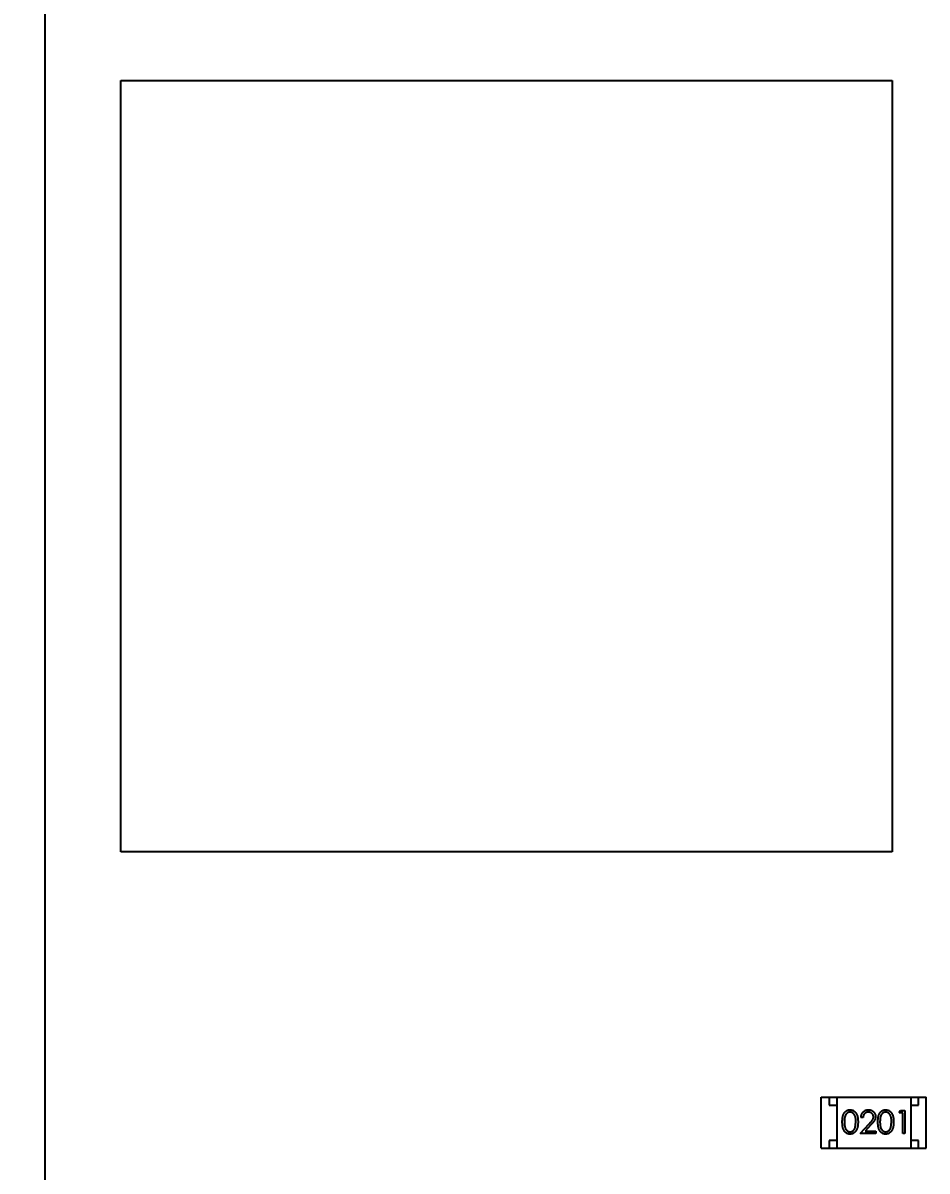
# Model space of a CAD drawing. Header units: inches. Extents: x -3.8 to 68.3, y -16.6 to 35.1.
# Drawn here: x 17.4 to 23.26, y 1.57 to 9.01 of the extents above; entities that cross this region are included whole.
import ezdxf

# ---------------------------------------------------------------- set-up
doc = ezdxf.new("R2010")
doc.units = ezdxf.units.IN
doc.header["$LTSCALE"] = 1.21
doc.header["$MEASUREMENT"] = 0
doc.header["$PDMODE"] = 3
doc.header["$PDSIZE"] = 0.3125
doc.layers.get('0').update_dxf_attribs({"linetype": 'CONTINUOUS'})
doc.layers.get('Defpoints').update_dxf_attribs({"linetype": 'CONTINUOUS'})
doc.layers.add('DIM', color=3, linetype='CONTINUOUS')
doc.styles.get("Standard").update_dxf_attribs({"font": 'txt', "width": 0.8})
doc.dimstyles.get("Standard").update_dxf_attribs({"dimtxt": 0.15625, "dimasz": 0.1875, "dimexe": 0.125, "dimexo": 0.0625, "dimgap": 0.09, "dimtad": 0, "dimtih": 1, "dimtoh": 1, "dimzin": 4, "dimdsep": 46, "dimtxsty": 'STANDARD', "dimblk": '_FILLED', "dimblk1": '_FILLED', "dimblk2": '_FILLED', "dimcen": 0.09, "dimazin": 1, "dimtp": 0.01, "dimtm": 0.01, "dimtfac": 1, "dimtofl": 0, "dimtmove": 0, "dimatfit": 3, "dimldrblk": '_FILLED', "dimfxl": 1, "dimtolj": 1, "dimtzin": 4, "dimarcsym": 0})

# ---------------------------------------------------------------- blocks, each defined once
blk = doc.blocks.new('_FILLED')
at = {"color": 0, "linetype": 'ByBlock'}
blk.add_solid([(0, 0), (-1, 0.1667), (-1, -0.1667)], dxfattribs=at)
blk = doc.blocks.new('*D4')
at = {"layer": 'Defpoints', "color": 0}
for p in [(17.5388, 10.4174), (25.5208, 10.4191), (25.5208, -5.2132)]:
    blk.add_point(p, dxfattribs=at)
at = {"layer": 'DIM', "color": 0, "lineweight": -2}
for p, q in [((17.5388, 10.3549), (17.5388, -5.3382)), ((25.5208, 10.3566), (25.5208, -5.3382)), ((18.5388, -5.2132), (20.2398, -5.2132)), ((24.5208, -5.2132), (22.8198, -5.2132))]:
    blk.add_line(p, q, dxfattribs=at)
at = {"layer": 'DIM', "color": 0, "lineweight": -2, "rotation": 180}
blk.add_blockref('_FILLED', (17.5388, -5.2132), dxfattribs=at)
at = {"layer": 'DIM', "color": 0, "lineweight": -2}
blk.add_blockref('_FILLED', (25.5208, -5.2132), dxfattribs=at)
at = {"layer": 'DIM', "color": 0, "insert": (21.5298, -5.2132), "char_height": 1, "attachment_point": 5}
blk.add_mtext('\\A1;7.98', dxfattribs=at)
blk = doc.blocks.new('*D7')
at = {"layer": 'Defpoints', "color": 0}
for p in [(13.5249, 20.1472), (6.8898, -3.3493), (29.5392, -3.3493)]:
    blk.add_point(p, dxfattribs=at)
at = {"layer": 'DIM', "color": 0, "lineweight": -2}
for p, q in [((13.4624, 20.1472), (6.7648, 20.1472)), ((6.8898, 19.1472), (6.8898, 10.0223)), ((6.8898, -2.3493), (6.8898, 6.7756)), ((29.4767, -3.3493), (6.7648, -3.3493))]:
    blk.add_line(p, q, dxfattribs=at)
for p, rotation in [((6.8898, 20.1472), 90), ((6.8898, -3.3493), 270)]:
    blk.add_blockref('_FILLED', p, dxfattribs=dict(at, rotation=rotation))
at = {"layer": 'DIM', "color": 0, "insert": (6.8898, 8.3989), "char_height": 1, "attachment_point": 5, "rotation": 90}
blk.add_mtext('\\A1;23.50', dxfattribs=at)

msp = doc.modelspace()

# ---------------------------------------------------------------- linework, layer by layer
at = {"color": 7, "linetype": 'Continuous'}
for p, q in [((18.0316, 8.6396), (23.0316, 8.6406)), ((18.0326, 3.6396), (18.0316, 8.6396)), ((23.0316, 8.6406), (23.0326, 3.6406)), ((23.0326, 3.6406), (18.0326, 3.6396)), ((22.5731, 2.049), (23.2531, 2.0491)), ((22.5731, 1.719), (22.5731, 2.049)), ((22.6231, 2.049), (22.6231, 1.999)), ((22.6731, 2.049), (22.6731, 1.719)), ((23.1531, 2.0491), (23.1531, 1.7191)), ((23.2031, 1.9991), (23.2031, 2.0491)), ((23.2531, 1.7191), (23.2531, 2.0491)), ((22.6231, 1.999), (22.6731, 1.999)), ((23.0784, 1.949), (23.0872, 1.9644)), ((23.1014, 1.949), (23.0784, 1.949)), ((23.0872, 1.9644), (23.1149, 1.9644)), ((23.1015, 1.8144), (23.1014, 1.949)), ((23.1149, 1.9644), (23.1149, 1.8144)), ((23.1531, 1.9991), (23.2031, 1.9991)), ((22.7919, 1.8516), (22.7976, 1.8893)), ((22.8245, 1.8143), (22.8827, 1.8764)), ((22.8437, 1.9182), (22.8303, 1.9182)), ((22.8942, 1.8698), (22.8567, 1.8297)), ((23.0227, 1.8517), (23.0284, 1.8894)), ((22.9265, 1.8143), (22.8245, 1.8143)), ((22.8567, 1.8297), (22.9265, 1.8297)), ((22.9265, 1.8297), (22.9265, 1.8143)), ((23.1149, 1.8144), (23.1015, 1.8144)), ((22.5731, 1.719), (23.2531, 1.7191)), ((22.6731, 1.769), (22.6231, 1.769)), ((22.6231, 1.769), (22.6231, 1.719)), ((23.2031, 1.7691), (23.1531, 1.7691)), ((23.2031, 1.7191), (23.2031, 1.7691))]:
    msp.add_line(p, q, dxfattribs=at)
for points, knots in [([(22.7091, 1.8892), (22.7092, 1.8916), (22.7092, 1.8963), (22.7095, 1.9031), (22.71, 1.9095), (22.7107, 1.9155), (22.7115, 1.921), (22.7126, 1.9261), (22.7139, 1.9308), (22.7154, 1.9351), (22.7171, 1.9391), (22.7189, 1.9428), (22.7209, 1.9462), (22.7231, 1.9495), (22.7254, 1.9524), (22.7278, 1.9551), (22.7305, 1.9576), (22.7333, 1.9598), (22.7363, 1.9617), (22.7393, 1.9635), (22.7424, 1.9649), (22.7456, 1.9661), (22.7489, 1.967), (22.7523, 1.9677), (22.7558, 1.9681), (22.7581, 1.9681), (22.7593, 1.9682)], [0, 0, 0, 0, 0.068595, 0.133246, 0.194313, 0.251279, 0.304513, 0.354235, 0.400481, 0.443411, 0.484015, 0.523252, 0.561042, 0.5979, 0.633518, 0.668314, 0.702496, 0.736685, 0.770293, 0.803437, 0.835913, 0.86846, 0.900847, 0.933467, 0.966258, 1, 1, 1, 1]), ([(22.7597, 1.9528), (22.7581, 1.9527), (22.7547, 1.9525), (22.7498, 1.9513), (22.7451, 1.9491), (22.7414, 1.9468), (22.7385, 1.9445), (22.7365, 1.9426), (22.7346, 1.9405), (22.7329, 1.9381), (22.7313, 1.9356), (22.7298, 1.9329), (22.7284, 1.93), (22.7272, 1.9269), (22.7261, 1.9235), (22.7252, 1.9197), (22.7243, 1.9156), (22.7237, 1.9111), (22.7232, 1.9062), (22.7229, 1.9009), (22.7226, 1.8952), (22.7226, 1.8913), (22.7226, 1.8893)], [0, 0, 0, 0, 0.060387, 0.120883, 0.182755, 0.247811, 0.281299, 0.315088, 0.349702, 0.384857, 0.420966, 0.458511, 0.497175, 0.537602, 0.580503, 0.627468, 0.678388, 0.733983, 0.793747, 0.857714, 0.926698, 1, 1, 1, 1]), ([(22.7593, 1.9682), (22.7605, 1.9681), (22.7628, 1.9681), (22.7663, 1.9677), (22.7698, 1.967), (22.7731, 1.9661), (22.7764, 1.9649), (22.7795, 1.9635), (22.7826, 1.9618), (22.7856, 1.9598), (22.7885, 1.9575), (22.7912, 1.955), (22.7938, 1.9522), (22.7962, 1.9492), (22.7984, 1.9459), (22.8005, 1.9424), (22.8024, 1.9385), (22.8043, 1.9344), (22.8059, 1.93), (22.8073, 1.9253), (22.8084, 1.9202), (22.8094, 1.9147), (22.8101, 1.9088), (22.8107, 1.9026), (22.811, 1.8961), (22.811, 1.8916), (22.8111, 1.8893)], [0, 0, 0, 0, 0.033788, 0.067194, 0.099862, 0.132567, 0.165151, 0.197913, 0.231319, 0.265083, 0.299255, 0.334399, 0.369943, 0.406284, 0.444064, 0.482998, 0.523354, 0.565537, 0.609613, 0.656391, 0.705885, 0.758325, 0.813832, 0.872795, 0.934722, 1, 1, 1, 1]), ([(22.7976, 1.8893), (22.7976, 1.8911), (22.7975, 1.8947), (22.7974, 1.8998), (22.7969, 1.9047), (22.7964, 1.9094), (22.7956, 1.9138), (22.7948, 1.918), (22.7938, 1.9219), (22.7926, 1.9255), (22.7913, 1.929), (22.7898, 1.9321), (22.7883, 1.9351), (22.7866, 1.9378), (22.7848, 1.9403), (22.7828, 1.9425), (22.7808, 1.9445), (22.7779, 1.9468), (22.7742, 1.9491), (22.7695, 1.9513), (22.7646, 1.9525), (22.7614, 1.9527), (22.7597, 1.9528)], [0, 0, 0, 0, 0.065681, 0.128486, 0.188175, 0.245106, 0.299448, 0.350823, 0.399942, 0.446672, 0.491255, 0.533376, 0.573853, 0.612526, 0.649597, 0.685532, 0.720106, 0.753838, 0.818925, 0.880493, 0.940311, 1, 1, 1, 1]), ([(22.8303, 1.9182), (22.8304, 1.92), (22.8305, 1.9235), (22.8314, 1.9286), (22.8325, 1.9335), (22.8341, 1.9381), (22.8362, 1.9425), (22.8386, 1.9467), (22.8415, 1.9506), (22.8447, 1.9542), (22.8483, 1.9575), (22.8521, 1.9603), (22.8561, 1.9627), (22.8603, 1.9648), (22.8648, 1.9663), (22.8694, 1.9674), (22.8742, 1.9681), (22.8775, 1.9681), (22.8792, 1.9682)], [0, 0, 0, 0, 0.068791, 0.135103, 0.198979, 0.261904, 0.323495, 0.385195, 0.446969, 0.509765, 0.572251, 0.633405, 0.693251, 0.752583, 0.812579, 0.873275, 0.93555, 1, 1, 1, 1]), ([(22.8785, 1.9528), (22.8773, 1.9528), (22.875, 1.9527), (22.8716, 1.9523), (22.8684, 1.9516), (22.8653, 1.9506), (22.8624, 1.9493), (22.8596, 1.9477), (22.857, 1.9459), (22.8546, 1.9437), (22.8523, 1.9414), (22.8503, 1.9387), (22.8486, 1.9359), (22.847, 1.9328), (22.8458, 1.9294), (22.8449, 1.9259), (22.8441, 1.9221), (22.8439, 1.9195), (22.8437, 1.9182)], [0, 0, 0, 0, 0.064439, 0.126547, 0.186887, 0.245878, 0.304041, 0.362191, 0.420976, 0.48066, 0.5406, 0.600689, 0.661936, 0.724443, 0.789038, 0.856314, 0.926352, 1, 1, 1, 1]), ([(22.9111, 1.9224), (22.911, 1.9234), (22.911, 1.9254), (22.9105, 1.9284), (22.9098, 1.9313), (22.9088, 1.934), (22.9074, 1.9366), (22.9058, 1.9392), (22.9038, 1.9416), (22.9016, 1.9439), (22.8992, 1.9459), (22.8967, 1.9478), (22.894, 1.9493), (22.8911, 1.9506), (22.8882, 1.9516), (22.8851, 1.9523), (22.8818, 1.9527), (22.8796, 1.9528), (22.8785, 1.9528)], [0, 0, 0, 0, 0.061965, 0.122122, 0.180988, 0.239933, 0.299906, 0.359989, 0.421776, 0.486576, 0.551535, 0.615018, 0.677259, 0.73973, 0.80305, 0.866495, 0.931973, 1, 1, 1, 1]), ([(22.8792, 1.9682), (22.8808, 1.9681), (22.8841, 1.9681), (22.8888, 1.9674), (22.8933, 1.9664), (22.8975, 1.965), (22.9015, 1.9631), (22.9053, 1.9608), (22.9088, 1.9581), (22.912, 1.955), (22.915, 1.9516), (22.9175, 1.948), (22.9197, 1.9443), (22.9215, 1.9405), (22.9228, 1.9365), (22.9238, 1.9323), (22.9244, 1.928), (22.9245, 1.9251), (22.9245, 1.9236)], [0, 0, 0, 0, 0.069475, 0.136517, 0.200789, 0.26383, 0.325735, 0.387291, 0.449509, 0.512968, 0.576275, 0.63758, 0.697903, 0.757172, 0.816599, 0.876653, 0.93729, 1, 1, 1, 1]), ([(22.9399, 1.8893), (22.9399, 1.8917), (22.9399, 1.8964), (22.9403, 1.9032), (22.9408, 1.9096), (22.9414, 1.9155), (22.9423, 1.9211), (22.9434, 1.9262), (22.9447, 1.9309), (22.9462, 1.9352), (22.9478, 1.9391), (22.9497, 1.9429), (22.9517, 1.9463), (22.9538, 1.9495), (22.9562, 1.9525), (22.9586, 1.9552), (22.9613, 1.9576), (22.9641, 1.9599), (22.9671, 1.9618), (22.9701, 1.9635), (22.9732, 1.965), (22.9764, 1.9661), (22.9797, 1.9671), (22.9831, 1.9677), (22.9865, 1.9682), (22.9889, 1.9682), (22.99, 1.9682)], [0, 0, 0, 0, 0.068595, 0.133246, 0.194313, 0.251279, 0.304513, 0.354235, 0.400481, 0.443411, 0.484015, 0.523252, 0.561042, 0.5979, 0.633518, 0.668314, 0.702496, 0.736685, 0.770293, 0.803437, 0.835913, 0.86846, 0.900847, 0.933467, 0.966258, 1, 1, 1, 1]), ([(22.9905, 1.9528), (22.9888, 1.9527), (22.9855, 1.9526), (22.9806, 1.9513), (22.9759, 1.9492), (22.9722, 1.9468), (22.9693, 1.9446), (22.9673, 1.9426), (22.9654, 1.9405), (22.9637, 1.9382), (22.962, 1.9357), (22.9605, 1.933), (22.9592, 1.9301), (22.9579, 1.927), (22.9568, 1.9235), (22.9559, 1.9198), (22.9551, 1.9157), (22.9545, 1.9111), (22.954, 1.9062), (22.9536, 1.9009), (22.9534, 1.8953), (22.9534, 1.8914), (22.9534, 1.8894)], [0, 0, 0, 0, 0.060387, 0.120883, 0.182755, 0.247811, 0.281299, 0.315088, 0.349702, 0.384857, 0.420966, 0.458511, 0.497175, 0.537602, 0.580503, 0.627468, 0.678388, 0.733983, 0.793747, 0.857714, 0.926698, 1, 1, 1, 1]), ([(22.99, 1.9682), (22.9912, 1.9682), (22.9936, 1.9681), (22.9971, 1.9677), (23.0005, 1.9671), (23.0039, 1.9661), (23.0071, 1.965), (23.0103, 1.9635), (23.0134, 1.9618), (23.0164, 1.9598), (23.0193, 1.9576), (23.022, 1.9551), (23.0245, 1.9523), (23.027, 1.9493), (23.0292, 1.946), (23.0313, 1.9424), (23.0332, 1.9386), (23.0351, 1.9345), (23.0366, 1.9301), (23.0381, 1.9253), (23.0392, 1.9202), (23.0402, 1.9147), (23.0409, 1.9089), (23.0415, 1.9027), (23.0417, 1.8961), (23.0418, 1.8916), (23.0418, 1.8893)], [0, 0, 0, 0, 0.033788, 0.067194, 0.099862, 0.132567, 0.165151, 0.197913, 0.231319, 0.265083, 0.299255, 0.334399, 0.369943, 0.406284, 0.444064, 0.482998, 0.523354, 0.565537, 0.609613, 0.656391, 0.705885, 0.758325, 0.813832, 0.872795, 0.934722, 1, 1, 1, 1]), ([(23.0284, 1.8894), (23.0283, 1.8912), (23.0283, 1.8947), (23.0281, 1.8999), (23.0277, 1.9048), (23.0272, 1.9094), (23.0264, 1.9138), (23.0256, 1.918), (23.0245, 1.9219), (23.0234, 1.9256), (23.0221, 1.929), (23.0206, 1.9322), (23.019, 1.9351), (23.0174, 1.9379), (23.0156, 1.9403), (23.0136, 1.9426), (23.0115, 1.9446), (23.0087, 1.9468), (23.0049, 1.9492), (23.0003, 1.9513), (22.9954, 1.9526), (22.9921, 1.9527), (22.9905, 1.9528)], [0, 0, 0, 0, 0.065681, 0.128486, 0.188175, 0.245106, 0.299448, 0.350823, 0.399942, 0.446672, 0.491255, 0.533376, 0.573853, 0.612526, 0.649597, 0.685532, 0.720106, 0.753838, 0.818925, 0.880493, 0.940311, 1, 1, 1, 1]), ([(22.7593, 1.8105), (22.7581, 1.8105), (22.7558, 1.8105), (22.7523, 1.8109), (22.749, 1.8116), (22.7457, 1.8125), (22.7425, 1.8136), (22.7394, 1.8151), (22.7364, 1.8168), (22.7335, 1.8187), (22.7307, 1.8209), (22.728, 1.8233), (22.7256, 1.8261), (22.7233, 1.829), (22.7211, 1.8322), (22.7191, 1.8357), (22.7172, 1.8394), (22.7155, 1.8434), (22.714, 1.8478), (22.7127, 1.8525), (22.7116, 1.8576), (22.7107, 1.8632), (22.71, 1.8691), (22.7095, 1.8755), (22.7092, 1.8822), (22.7092, 1.8869), (22.7091, 1.8892)], [0, 0, 0, 0, 0.033787, 0.066622, 0.099285, 0.131361, 0.163585, 0.196104, 0.228902, 0.262158, 0.295991, 0.330218, 0.36506, 0.400951, 0.43762, 0.475708, 0.515381, 0.556414, 0.599765, 0.646424, 0.696431, 0.749782, 0.806573, 0.867436, 0.931887, 1, 1, 1, 1]), ([(22.7226, 1.8893), (22.7226, 1.8873), (22.7226, 1.8834), (22.7229, 1.8778), (22.7232, 1.8725), (22.7237, 1.8676), (22.7244, 1.8631), (22.7251, 1.8589), (22.7261, 1.8552), (22.7271, 1.8518), (22.7284, 1.8487), (22.7297, 1.8458), (22.7312, 1.843), (22.7328, 1.8405), (22.7346, 1.8382), (22.7365, 1.8361), (22.7386, 1.8342), (22.7414, 1.8319), (22.7452, 1.8295), (22.7499, 1.8274), (22.7548, 1.8261), (22.7581, 1.8259), (22.7598, 1.8259)], [0, 0, 0, 0, 0.072951, 0.141584, 0.205926, 0.265301, 0.320597, 0.371817, 0.41879, 0.461699, 0.502134, 0.540804, 0.578181, 0.614297, 0.649678, 0.684299, 0.718359, 0.752081, 0.817652, 0.879722, 0.939966, 1, 1, 1, 1]), ([(22.8111, 1.8893), (22.811, 1.887), (22.811, 1.8825), (22.8107, 1.876), (22.8101, 1.8698), (22.8095, 1.864), (22.8085, 1.8585), (22.8073, 1.8534), (22.806, 1.8487), (22.8044, 1.8443), (22.8026, 1.8402), (22.8007, 1.8364), (22.7986, 1.8329), (22.7964, 1.8296), (22.794, 1.8265), (22.7913, 1.8237), (22.7886, 1.8212), (22.7857, 1.8189), (22.7827, 1.817), (22.7796, 1.8152), (22.7764, 1.8138), (22.7732, 1.8126), (22.7698, 1.8116), (22.7664, 1.811), (22.7629, 1.8105), (22.7605, 1.8105), (22.7593, 1.8105)], [0, 0, 0, 0, 0.065063, 0.126773, 0.185516, 0.240765, 0.29298, 0.34225, 0.388919, 0.432776, 0.474628, 0.514775, 0.553606, 0.591426, 0.628028, 0.663804, 0.698984, 0.733591, 0.767628, 0.801208, 0.834264, 0.866981, 0.89972, 0.932702, 0.966176, 1, 1, 1, 1]), ([(22.8827, 1.8764), (22.8841, 1.8779), (22.8868, 1.8807), (22.8907, 1.8849), (22.8941, 1.8887), (22.8972, 1.8923), (22.8999, 1.8956), (22.9022, 1.8985), (22.9041, 1.9012), (22.9062, 1.9043), (22.9081, 1.9081), (22.9098, 1.9127), (22.9109, 1.9175), (22.911, 1.9208), (22.9111, 1.9224)], [0, 0, 0, 0, 0.110803, 0.212829, 0.306101, 0.390647, 0.466924, 0.534481, 0.593587, 0.644557, 0.7362, 0.825024, 0.911986, 1, 1, 1, 1]), ([(22.9245, 1.9236), (22.9244, 1.9215), (22.9243, 1.9174), (22.9231, 1.9113), (22.9212, 1.9054), (22.9188, 1.9006), (22.9165, 1.8968), (22.9144, 1.8937), (22.9119, 1.8903), (22.9091, 1.8867), (22.9059, 1.8828), (22.9023, 1.8786), (22.8984, 1.8743), (22.8956, 1.8713), (22.8942, 1.8698)], [0, 0, 0, 0, 0.098702, 0.195672, 0.292422, 0.391343, 0.444462, 0.504229, 0.570352, 0.642546, 0.722288, 0.807921, 0.90047, 1, 1, 1, 1]), ([(22.9901, 1.8105), (22.9889, 1.8105), (22.9866, 1.8106), (22.9831, 1.811), (22.9797, 1.8116), (22.9765, 1.8126), (22.9733, 1.8137), (22.9702, 1.8151), (22.9672, 1.8168), (22.9642, 1.8187), (22.9615, 1.8209), (22.9588, 1.8234), (22.9563, 1.8261), (22.954, 1.8291), (22.9518, 1.8323), (22.9498, 1.8357), (22.948, 1.8395), (22.9463, 1.8435), (22.9448, 1.8478), (22.9434, 1.8525), (22.9424, 1.8577), (22.9415, 1.8632), (22.9408, 1.8691), (22.9403, 1.8755), (22.94, 1.8823), (22.9399, 1.8869), (22.9399, 1.8893)], [0, 0, 0, 0, 0.033787, 0.066622, 0.099285, 0.131361, 0.163585, 0.196104, 0.228902, 0.262158, 0.295991, 0.330218, 0.36506, 0.400951, 0.43762, 0.475708, 0.515381, 0.556414, 0.599765, 0.646424, 0.696431, 0.749782, 0.806573, 0.867436, 0.931887, 1, 1, 1, 1]), ([(22.9534, 1.8894), (22.9534, 1.8874), (22.9534, 1.8835), (22.9536, 1.8778), (22.954, 1.8725), (22.9545, 1.8676), (22.9551, 1.8631), (22.9559, 1.859), (22.9568, 1.8552), (22.9579, 1.8518), (22.9592, 1.8487), (22.9605, 1.8458), (22.962, 1.8431), (22.9636, 1.8406), (22.9654, 1.8383), (22.9673, 1.8361), (22.9693, 1.8342), (22.9722, 1.8319), (22.976, 1.8295), (22.9807, 1.8275), (22.9856, 1.8261), (22.9889, 1.826), (22.9905, 1.8259)], [0, 0, 0, 0, 0.072951, 0.141584, 0.205926, 0.265301, 0.320597, 0.371817, 0.41879, 0.461699, 0.502134, 0.540804, 0.578181, 0.614297, 0.649678, 0.684299, 0.718359, 0.752081, 0.817652, 0.879722, 0.939966, 1, 1, 1, 1]), ([(23.0418, 1.8893), (23.0418, 1.887), (23.0418, 1.8826), (23.0415, 1.876), (23.0409, 1.8698), (23.0402, 1.864), (23.0393, 1.8586), (23.0381, 1.8535), (23.0368, 1.8487), (23.0351, 1.8444), (23.0334, 1.8403), (23.0314, 1.8365), (23.0294, 1.8329), (23.0271, 1.8296), (23.0247, 1.8266), (23.0221, 1.8238), (23.0194, 1.8213), (23.0165, 1.819), (23.0135, 1.817), (23.0104, 1.8153), (23.0072, 1.8138), (23.0039, 1.8126), (23.0006, 1.8117), (22.9972, 1.811), (22.9936, 1.8106), (22.9913, 1.8105), (22.9901, 1.8105)], [0, 0, 0, 0, 0.065063, 0.126773, 0.185516, 0.240765, 0.29298, 0.34225, 0.388919, 0.432776, 0.474628, 0.514775, 0.553606, 0.591426, 0.628028, 0.663804, 0.698984, 0.733591, 0.767628, 0.801208, 0.834264, 0.866981, 0.89972, 0.932702, 0.966176, 1, 1, 1, 1]), ([(22.7598, 1.8259), (22.7614, 1.8259), (22.7647, 1.8261), (22.7696, 1.8274), (22.7743, 1.8294), (22.778, 1.8317), (22.7808, 1.834), (22.7828, 1.8359), (22.7846, 1.838), (22.7864, 1.8403), (22.788, 1.8429), (22.7895, 1.8456), (22.7908, 1.8485), (22.7915, 1.8506), (22.7919, 1.8516)], [0, 0, 0, 0, 0.112813, 0.225394, 0.339595, 0.459675, 0.521735, 0.583926, 0.648174, 0.713881, 0.781004, 0.851451, 0.924051, 1, 1, 1, 1]), ([(22.9905, 1.8259), (22.9922, 1.826), (22.9955, 1.8261), (23.0004, 1.8274), (23.0051, 1.8294), (23.0087, 1.8318), (23.0116, 1.834), (23.0136, 1.8359), (23.0154, 1.8381), (23.0172, 1.8404), (23.0188, 1.8429), (23.0202, 1.8456), (23.0216, 1.8486), (23.0223, 1.8506), (23.0227, 1.8517)], [0, 0, 0, 0, 0.112813, 0.225394, 0.339595, 0.459675, 0.521735, 0.583926, 0.648174, 0.713881, 0.781004, 0.851451, 0.924051, 1, 1, 1, 1])]:
    msp.add_open_spline(points, degree=3, knots=knots, dxfattribs=at)

# ---------------------------------------------------------------- dimensions: what is measured, and where the dimension line sits
at = {"layer": 'DIM'}
dim = msp.add_linear_dim(base=(6.8898, -3.3493), p1=(13.5249, 20.1472), p2=(29.5392, -3.3493), angle=90, dimstyle='STANDARD', override={"dimtxt": 1, "dimasz": 1, "dimtih": 0, "dimtoh": 0, "dimzin": 0, "dimcen": 0.198, "dimadec": 0, "dimazin": 0, "dimtp": 0, "dimtm": 0, "dimtdec": 4, "dimtzin": 0}, dxfattribs=at)
dim.commit()
dim.dimension.update_dxf_attribs({"geometry": '*D7', "text_midpoint": (6.8898, 8.3989)})
dim = msp.add_linear_dim(base=(25.5208, -5.2132), p1=(17.5388, 10.4174), p2=(25.5208, 10.4191), dimstyle='STANDARD', override={"dimtxt": 1, "dimasz": 1, "dimtih": 0, "dimtoh": 0, "dimzin": 0, "dimcen": 0.198, "dimadec": 0, "dimazin": 0, "dimtp": 0, "dimtm": 0, "dimtdec": 4, "dimtzin": 0}, dxfattribs=at)
dim.commit()
dim.dimension.update_dxf_attribs({"geometry": '*D4', "text_midpoint": (21.5298, -5.2132)})

doc.saveas('drawing.dxf')
